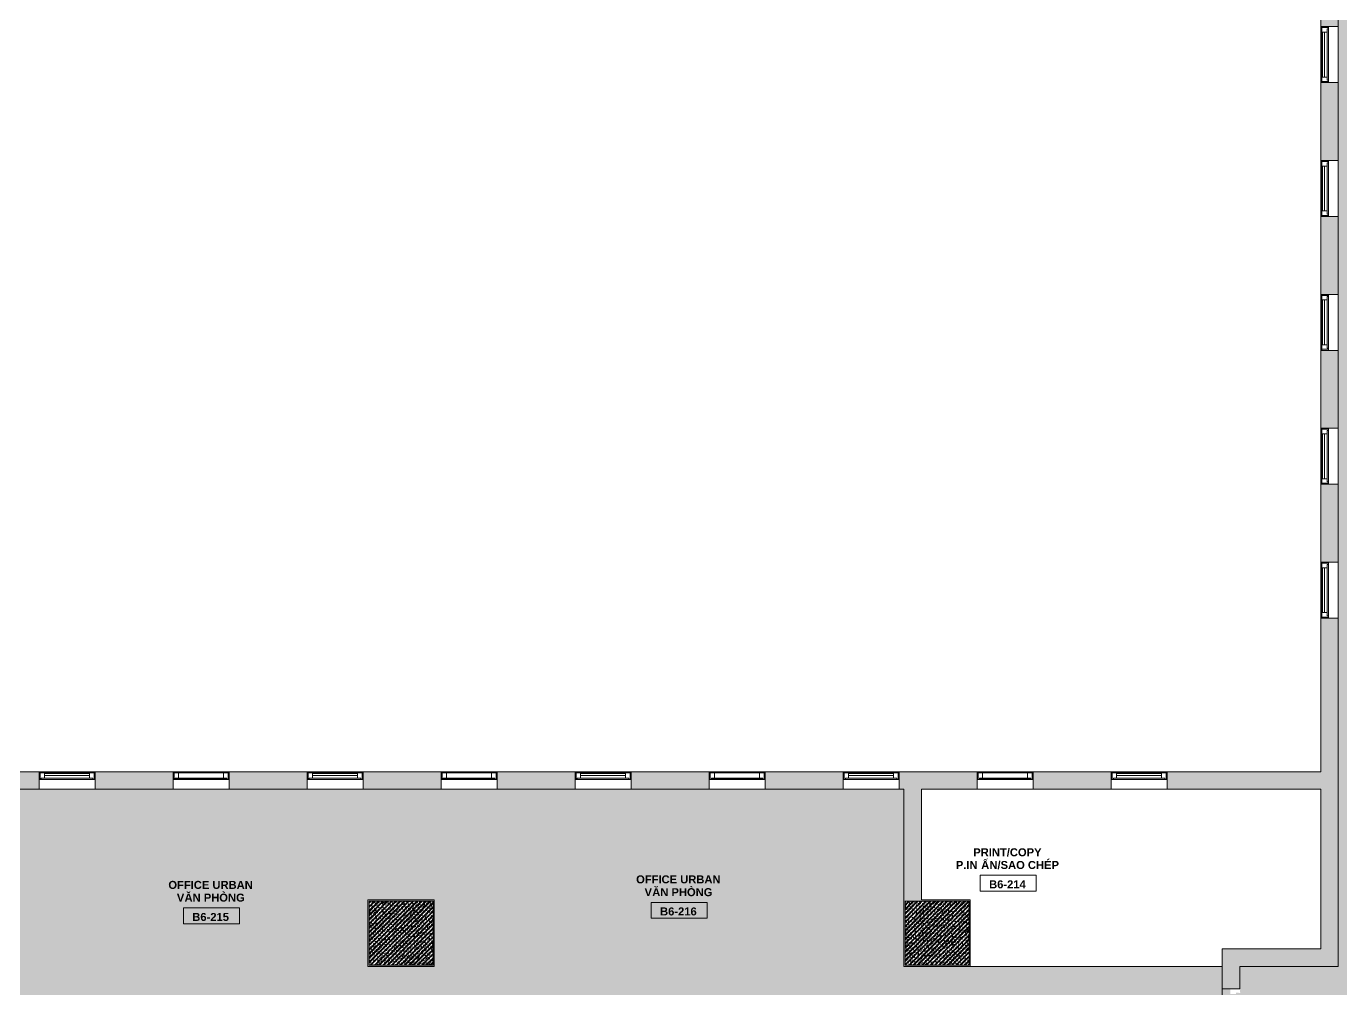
# Model space of a CAD drawing. Header units: millimetres. Extents: x -31340 to 17660, y 19597 to 75297.
# Drawn here: x -21575 to -5145, y 33252 to 45292 of the extents above; entities that cross this region are included whole.
import ezdxf

# ---------------------------------------------------------------- set-up
doc = ezdxf.new("R2010")
doc.units = ezdxf.units.MM
doc.linetypes.add('Dash', pattern=[6.35, 3.175, -3.175])
for name, color, linetype, lineweight in [('A-AREA-IDEN', 2, 'Continuous', 9), ('A-FLOR', 192, 'Continuous', 5), ('A-FLOR-PATT', 8, 'Continuous', 5), ('A-GLAZ', 151, 'Continuous', 5), ('A-GLAZ-HDLN', 1, 'Dash', 5), ('A-WALL', 113, 'Continuous', 5), ('A-WALL-PATT', 111, 'Continuous', 5), ('S-COLS', 52, 'Continuous', 5)]:
    doc.layers.add(name, color=color, linetype=linetype, lineweight=lineweight)
doc.styles.add('Arial_B', font='arialbd.ttf', dxfattribs={"height": 100})
doc.styles.add('Arial_B_1', font='arialbd.ttf', dxfattribs={"height": 100})
pattern_1 = [(50, (0, 0), (63.763904, -5.57885), [6.668, -73.343]), (355, (0, 0), (-12.33488, 66.86951), [5.334, -58.674]), (100.451, (5.314, -0.465), (51.43036, 61.29098), [5.667, -62.332]), (46.184, (0, 17.78), (94.87722, -14.71484), [10.001, -110.014]), (96.636, (7.91, 16.55), (83.09115, 86.5993), [8.5, -93.497]), (351.184, (0, 17.78), (83.09204, 86.59928), [8.001, -88.011]), (21, (8.89, 13.335), (53.06449, -35.792726), [6.667, -73.342]), (326, (8.89, 13.335), (21.63066, 64.46546), [5.334, -58.674]), (71.451, (13.31, 10.35), (74.69646, 28.67237), [5.667, -62.332]), (37.5, (0, 0), (1.080413, 29.594271), [1.676, -56.286, 1.676, -57.887, -58.896]), (37.5, (0, 0), (1.080413, 29.594271), [-117.526, 1.676, -57.22]), (7.5, (0, 0), (23.386368, 35.063507), [1.676, -32.283, 1.676, -54.953, -22.447]), (7.5, (0, 0), (23.386368, 35.063507), [-90.589, 1.676, -20.771]), (327.5, (-19.825, 0), (47.456567, -2.005468), [1.676, -20.549, 1.676, -67.666, -92.011]), (327.5, (-19.825, 0), (47.456567, -2.005468), [-91.567, 1.676, -90.335]), (317.5, (-28.715, 0), (51.844948, 8.89904), [1.676, -27.216, 1.676, -44.374, -65.342]), (317.5, (-28.715, 0), (51.844948, 8.89904), [-74.943, 1.676, -63.665]), (45, (0, 0), (-26.71591, 26.71591), []), (45, (0, 10.89), (-26.71591, 26.71591), [])]

# ---------------------------------------------------------------- blocks, each defined once
blk = doc.blocks.new('VGU_CLUSTER_W1C - W2C - VGU_CLUSTER_W1C-8570440-2nd Traffic Floor Plan - Pedestrian')
at = {"layer": 'A-GLAZ', "lineweight": 9}
for p, q in [((-350, -12), (-337, -12)), ((-337, -95), (-350, -95)), ((-337, -12), (-322, -12)), ((-337, -95), (-337, -12)), ((-337, -12), (-337, -95)), ((-281, -95), (-337, -95)), ((-322, -12), (-322, -28)), ((-322, -28), (-281, -28)), ((-311, -21), (-251, -21)), ((-311, -28), (-311, -21)), ((-281, -28), (-311, -28)), ((-251, -21), (-251, -28)), ((251, -21), (311, -21)), ((251, -28), (251, -21)), ((281, -28), (322, -28)), ((311, -28), (281, -28)), ((337, -95), (281, -95)), ((311, -21), (311, -28)), ((322, -12), (337, -12)), ((322, -28), (322, -12)), ((337, -12), (337, -95)), ((337, -12), (350, -12)), ((337, -95), (337, -12)), ((350, -95), (337, -95))]:
    blk.add_line(p, q, dxfattribs=at)
at = {"layer": 'A-GLAZ'}
for p, q in [((-322, -12), (322, -12)), ((-281, -28), (281, -28)), ((-281, -28), (-281, -95)), ((281, -95), (-281, -95)), ((-251, -21), (251, -21)), ((281, -28), (281, -95))]:
    blk.add_line(p, q, dxfattribs=at)
blk = doc.blocks.new('VGU_CLUSTER_W1A - W2A - W3A - W4 - W5C - W6 - VGU_CLUSTER_W1A-8565238-2nd Traffic Floor Plan - Pedestrian')
at = {"layer": 'A-GLAZ', "lineweight": 9}
for p, q in [((-350, -12), (-337, -12)), ((-337, -95), (-350, -95)), ((-337, -12), (-322, -12)), ((-337, -95), (-337, -12)), ((-337, -12), (-337, -95)), ((-281, -95), (-337, -95)), ((-322, -12), (-322, -28)), ((-322, -28), (-281, -28)), ((-281, -28), (-281, -95)), ((-281, -88), (-281, -63)), ((-281, -63), (281, -63)), ((281, -88), (-281, -88)), ((281, -28), (322, -28)), ((281, -95), (281, -28)), ((281, -63), (281, -88)), ((337, -95), (281, -95)), ((322, -12), (337, -12)), ((322, -28), (322, -12)), ((337, -12), (337, -95)), ((337, -12), (350, -12)), ((337, -95), (337, -12)), ((350, -95), (337, -95))]:
    blk.add_line(p, q, dxfattribs=at)
at = {"layer": 'A-GLAZ'}
for p, q in [((-322, -12), (322, -12)), ((-281, -28), (281, -28)), ((281, -95), (-281, -95))]:
    blk.add_line(p, q, dxfattribs=at)
at = {"layer": 'A-GLAZ-HDLN'}
for p in [(-13, -12), (13, -12)]:
    blk.add_line(p, (0, -12), dxfattribs=at)
blk = doc.blocks.new('Room Tag - Room Tag-8377849-2nd Traffic Floor Plan - Pedestrian')
at = {"layer": 'A-AREA-IDEN'}
for p, q in [((-7, -0.80625), (-7, -4.80625)), ((-7, -0.80625), (7, -0.80625)), ((7, -0.80625), (7, -4.80625)), ((-7, -4.80625), (7, -4.80625))]:
    blk.add_line(p, q, dxfattribs=at)

msp = doc.modelspace()

# ---------------------------------------------------------------- hatches: boundary and pattern name
at = {"layer": 'A-FLOR-PATT'}
h = msp.add_hatch(color=11, dxfattribs=at)
h.paths.add_polyline_path([(-5115, 20117), (-3805, 20117), (-3805, 21062), (-3375, 21062), (-3375, 22637), (-3272, 22637), (-3274, 22638), (-3275, 22640), (-3275, 22699), (-3274, 22701), (-3272, 22702), (-3208, 22702), (-3206, 22701), (-3205, 22699), (-3205, 22690), (-3204, 22688), (-3202, 22687), (-3158, 22687), (-3156, 22686), (-3155, 22684), (-3155, 22640), (-3156, 22638), (-3158, 22637), (-3155, 22637), (-3155, 23584), (-3171, 23584), (-3171, 23587), (-3202, 23587), (-3204, 23586), (-3205, 23584), (-3205, 23575), (-3206, 23573), (-3208, 23572), (-3272, 23572), (-3274, 23573), (-3275, 23575), (-3275, 23634), (-3274, 23636), (-3272, 23637), (-3375, 23637), (-3375, 26947), (-3790, 26947), (-3790, 26932), (-3805, 26932), (-3805, 27762), (-3790, 27762), (-3790, 27747), (-3375, 27747), (-3375, 27847), (-3372, 27847), (-3374, 27848), (-3375, 27850), (-3375, 27894), (-3374, 27896), (-3372, 27897), (-3360, 27897), (-3360, 28497), (-3372, 28497), (-3374, 28498), (-3375, 28500), (-3375, 28544), (-3374, 28546), (-3372, 28547), (-3375, 28547), (-3375, 31072), (2875, 31072), (2875, 24752), (3975, 24752), (3975, 24742), (5975, 24742), (5975, 24752), (6145, 24752), (6145, 31132), (6408, 31132), (6406, 31133), (6405, 31135), (6405, 31194), (6406, 31196), (6408, 31197), (6472, 31197), (6474, 31196), (6475, 31194), (6475, 31185), (6476, 31183), (6479, 31182), (6509, 31182), (6509, 31185), (6525, 31185), (6525, 32979), (6509, 32979), (6509, 32982), (6478, 32982), (6476, 32981), (6475, 32979), (6475, 32970), (6474, 32968), (6472, 32967), (6408, 32967), (6406, 32968), (6405, 32970), (6405, 33029), (6406, 33031), (6408, 33032), (6145, 33032), (6145, 34042), (-2975, 34042), (-2975, 33532), (-3805, 33532), (-3805, 54562), (-2975, 54562), (-2975, 54052), (-1290, 54052), (-1290, 54789), (-1292, 54787), (-1294, 54787), (-1295, 54788), (-1295, 54792), (-1293, 54793), (-1290, 54793), (-1290, 60432), (-1625, 60432), (-1625, 60532), (-1690, 60532), (-1690, 60602), (-1675, 60602), (-1675, 60636), (-1678, 60636), (-1677, 60657), (-1676, 60658), (-1672, 60657), (-1672, 60655), (-1673, 60653), (-1673, 60652), (-1290, 60652), (-1291, 66510), (-1292, 66509), (-1295, 66509), (-1295, 66510), (-1295, 66514), (-1293, 66515), (-1274, 66515), (-1274, 66512), (-1105, 66512), (-1105, 65972), (4458, 65973), (4457, 65974), (4458, 65977), (4458, 65977), (4462, 65977), (4463, 65975), (4463, 65972), (5957, 65972), (5958, 65977), (5959, 65978), (5963, 65977), (5963, 65974), (5962, 65973), (5962, 65972), (8558, 65973), (8557, 65974), (8558, 65977), (8558, 65977), (8562, 65977), (8563, 65975), (8563, 65972), (10057, 65972), (10058, 65977), (10059, 65978), (10063, 65977), (10063, 65974), (10062, 65973), (10062, 65972), (13510, 65972), (13510, 68712), (11640, 68712), (11640, 68812), (11575, 68812), (11575, 68882), (11590, 68882), (11590, 68917), (10693, 68917), (10693, 68916), (10690, 68916), (10690, 68882), (10705, 68882), (10705, 68812), (10640, 68812), (10640, 68712), (10320, 68712), (10320, 68815), (10319, 68813), (10317, 68812), (10258, 68812), (10256, 68813), (10255, 68815), (10255, 68879), (10256, 68881), (10258, 68882), (10267, 68882), (10269, 68883), (10270, 68885), (10270, 68916), (10267, 68916), (10267, 68927), (9370, 68927), (9370, 68885), (9371, 68883), (9373, 68882), (9382, 68882), (9384, 68881), (9385, 68879), (9385, 68815), (9384, 68813), (9382, 68812), (9323, 68812), (9321, 68813), (9320, 68815), (9320, 68712), (5545, 68712), (5545, 68815), (5544, 68813), (5542, 68812), (5483, 68812), (5481, 68813), (5480, 68815), (5480, 68879), (5481, 68881), (5483, 68882), (5492, 68882), (5494, 68883), (5495, 68885), (5495, 68927), (4698, 68927), (4698, 68916), (4695, 68916), (4695, 68885), (4696, 68883), (4698, 68882), (4707, 68882), (4709, 68881), (4710, 68879), (4710, 68815), (4709, 68813), (4707, 68812), (4648, 68812), (4646, 68813), (4645, 68815), (4645, 68712), (-1105, 68712), (-1105, 68312), (-1274, 68312), (-1274, 68309), (-1295, 68310), (-1296, 68310), (-1295, 68315), (-1292, 68315), (-1291, 68314), (-1290, 68314), (-1290, 68712), (-3375, 68712), (-3375, 71542), (-2875, 71542), (-2875, 71492), (-2860, 71492), (-2860, 71422), (-2925, 71422), (-2925, 71412), (-1925, 71412), (-1925, 71422), (-1990, 71422), (-1990, 71492), (-1975, 71492), (-1975, 71526), (-1978, 71526), (-1977, 71547), (-1976, 71548), (-1972, 71547), (-1972, 71544), (-1973, 71543), (-1973, 71542), (-1435, 71542), (-1435, 73062), (-1980, 73062), (-1980, 73132), (-1965, 73132), (-1965, 73182), (-1915, 73182), (-1915, 73192), (-2915, 73192), (-2915, 73182), (-2866, 73182), (-2868, 73184), (-2868, 73186), (-2867, 73187), (-2863, 73187), (-2862, 73185), (-2862, 73166), (-2865, 73166), (-2865, 73132), (-2850, 73132), (-2850, 73062), (-3375, 73062), (-3375, 73832), (-3805, 73832), (-3805, 74777), (-5175, 74777), (-5175, 73062), (-5470, 73062), (-5470, 73132), (-5455, 73132), (-5455, 73166), (-5458, 73166), (-5457, 73187), (-5456, 73188), (-5452, 73187), (-5452, 73184), (-5453, 73183), (-5453, 73182), (-5405, 73182), (-5405, 73192), (-6405, 73192), (-6405, 73182), (-6355, 73182), (-6355, 73132), (-6340, 73132), (-6340, 73062), (-6405, 73062), (-6405, 71542), (-5175, 71542), (-5175, 68702), (-5890, 68702), (-5890, 68712), (-7090, 68712), (-7090, 68702), (-8290, 68702), (-8290, 68712), (-9490, 68712), (-9490, 68702), (-10205, 68702), (-10205, 68712), (-11390, 68712), (-11390, 69677), (-11539, 69677), (-11537, 69675), (-11537, 69673), (-11538, 69672), (-11542, 69672), (-11543, 69674), (-11543, 69677), (-12830, 69677), (-12830, 68712), (-20045, 68712), (-20045, 69677), (-20224, 69677), (-20222, 69675), (-20222, 69673), (-20223, 69672), (-20227, 69672), (-20228, 69674), (-20228, 69677), (-21722, 69677), (-21722, 69672), (-21723, 69671), (-21727, 69672), (-21728, 69674), (-21727, 69676), (-21727, 69677), (-21905, 69677), (-21905, 68712), (-23495, 68712), (-23495, 70787), (-24439, 70787), (-24437, 70785), (-24437, 70783), (-24438, 70782), (-24442, 70782), (-24443, 70784), (-24443, 70803), (-24440, 70803), (-24440, 70837), (-24455, 70837), (-24455, 70907), (-24390, 70907), (-24390, 71002), (-25390, 71002), (-25390, 70907), (-25325, 70907), (-25325, 70837), (-25340, 70837), (-25340, 70787), (-26240, 70787), (-26240, 68707), (-26340, 68707), (-26340, 68642), (-26410, 68642), (-26410, 68657), (-26455, 68657), (-26455, 67760), (-26444, 67760), (-26444, 67757), (-26410, 67757), (-26410, 67772), (-26340, 67772), (-26340, 67707), (-26240, 67707), (-26240, 65357), (-26340, 65357), (-26340, 65292), (-26406, 65292), (-26406, 65307), (-26455, 65307), (-26455, 64410), (-26444, 64410), (-26444, 64407), (-26406, 64407), (-26406, 64422), (-26340, 64422), (-26340, 64357), (-26240, 64357), (-26240, 64037), (-26340, 64037), (-26340, 63972), (-26410, 63972), (-26410, 63987), (-26444, 63987), (-26444, 63984), (-26455, 63984), (-26455, 63087), (-26410, 63087), (-26410, 63102), (-26340, 63102), (-26340, 63037), (-26240, 63037), (-26240, 60552), (-26056, 60552), (-26058, 60554), (-26058, 60556), (-26057, 60557), (-26053, 60557), (-26052, 60555), (-26052, 60536), (-26055, 60536), (-26055, 60502), (-26040, 60502), (-26040, 60432), (-26240, 60432), (-26240, 58657), (-26340, 58657), (-26340, 58592), (-26410, 58592), (-26410, 58607), (-26455, 58607), (-26455, 57710), (-26444, 57710), (-26444, 57707), (-26410, 57707), (-26410, 57722), (-26340, 57722), (-26340, 57657), (-26240, 57657), (-26240, 55307), (-26340, 55307), (-26340, 55242), (-26410, 55242), (-26410, 55257), (-26455, 55257), (-26455, 54360), (-26444, 54360), (-26444, 54357), (-26410, 54357), (-26410, 54372), (-26340, 54372), (-26340, 54307), (-26240, 54307), (-26240, 53987), (-26340, 53987), (-26340, 53922), (-26410, 53922), (-26410, 53937), (-26444, 53937), (-26444, 53934), (-26455, 53934), (-26455, 53037), (-26410, 53037), (-26410, 53052), (-26340, 53052), (-26340, 52987), (-26240, 52987), (-26240, 48607), (-26340, 48607), (-26340, 48542), (-26410, 48542), (-26410, 48557), (-26455, 48557), (-26455, 47660), (-26444, 47660), (-26444, 47657), (-26410, 47657), (-26410, 47672), (-26340, 47672), (-26340, 47607), (-26240, 47607), (-26240, 47287), (-26340, 47287), (-26340, 47222), (-26410, 47222), (-26410, 47237), (-26444, 47237), (-26444, 47234), (-26455, 47234), (-26455, 46337), (-26410, 46337), (-26410, 46352), (-26340, 46352), (-26340, 46287), (-26240, 46287), (-26240, 41907), (-26340, 41907), (-26340, 41842), (-26410, 41842), (-26410, 41857), (-26455, 41857), (-26455, 40960), (-26444, 40960), (-26444, 40957), (-26410, 40957), (-26410, 40972), (-26340, 40972), (-26340, 40907), (-26240, 40907), (-26240, 40587), (-26340, 40587), (-26340, 40522), (-26410, 40522), (-26410, 40537), (-26444, 40537), (-26444, 40534), (-26455, 40534), (-26455, 39637), (-26410, 39637), (-26410, 39652), (-26340, 39652), (-26340, 39587), (-26240, 39587), (-26240, 35207), (-26340, 35207), (-26340, 35142), (-26410, 35142), (-26410, 35157), (-26455, 35157), (-26455, 34260), (-26444, 34260), (-26444, 34257), (-26410, 34257), (-26410, 34272), (-26340, 34272), (-26340, 34207), (-26240, 34207), (-26240, 33887), (-26340, 33887), (-26340, 33822), (-26410, 33822), (-26410, 33837), (-26444, 33837), (-26444, 33834), (-26455, 33834), (-26455, 32937), (-26410, 32937), (-26410, 32952), (-26340, 32952), (-26340, 32887), (-26240, 32887), (-26240, 28507), (-26340, 28507), (-26340, 28442), (-26410, 28442), (-26410, 28457), (-26455, 28457), (-26455, 27560), (-26444, 27560), (-26444, 27557), (-26410, 27557), (-26410, 27572), (-26340, 27572), (-26340, 27507), (-26240, 27507), (-26240, 27187), (-26340, 27187), (-26340, 27122), (-26410, 27122), (-26410, 27137), (-26444, 27137), (-26444, 27134), (-26455, 27134), (-26455, 26237), (-26410, 26237), (-26410, 26252), (-26340, 26252), (-26340, 26187), (-26240, 26187), (-26240, 24107), (-25355, 24107), (-25355, 24007), (-25290, 24007), (-25290, 23937), (-25305, 23937), (-25305, 23891), (-24408, 23891), (-24408, 23903), (-24405, 23903), (-24405, 23937), (-24420, 23937), (-24420, 24007), (-24355, 24007), (-24355, 24107), (-24105, 24107), (-24105, 31072), (-23275, 31072), (-23275, 30077), (-23126, 30077), (-23128, 30079), (-23128, 30081), (-23127, 30082), (-23123, 30082), (-23122, 30080), (-23122, 30077), (-21628, 30078), (-21627, 30082), (-21626, 30083), (-21622, 30082), (-21622, 30079), (-21623, 30078), (-21623, 30077), (-21475, 30077), (-21475, 31072), (-12095, 31072), (-12095, 30077), (-11947, 30078), (-11948, 30079), (-11947, 30082), (-11947, 30082), (-11943, 30082), (-11942, 30080), (-11942, 30077), (-10448, 30077), (-10447, 30082), (-10446, 30083), (-10442, 30082), (-10442, 30079), (-10443, 30078), (-10443, 30077), (-10295, 30077), (-10295, 31072), (-6625, 31072), (-6625, 31352), (-6525, 31352), (-6525, 31417), (-6455, 31417), (-6455, 31402), (-6421, 31402), (-6421, 31405), (-6400, 31404), (-6399, 31404), (-6400, 31399), (-6402, 31399), (-6404, 31400), (-6405, 31400), (-6405, 31072), (-5175, 31072), (-5175, 26557), (-6920, 26557), (-6920, 24957), (-5175, 24957), (-5175, 20117)])
h.paths.add_polyline_path([(-3158, 23587), (-3155, 23587), (-3155, 23588), (-3155, 23637), (-3158, 23637), (-3156, 23636), (-3155, 23634), (-3155, 23589), (-3156, 23588), (-3158, 23587)])
h.paths.add_polyline_path([(-3555, 30424), (-3555, 30445), (-3515, 30471), (-3504, 30478), (-3494, 30488), (-3491, 30497), (-3490, 30507), (-3490, 30530), (-3555, 30530), (-3555, 30548), (-3407, 30548), (-3407, 30484), (-3411, 30455), (-3416, 30446), (-3425, 30439), (-3436, 30434), (-3448, 30433), (-3462, 30435), (-3474, 30443), (-3483, 30455), (-3488, 30474), (-3496, 30463), (-3515, 30448), (-3520, 30445)])
h.paths.add_polyline_path([(-3448, 30451), (-3438, 30454), (-3432, 30459), (-3427, 30469), (-3425, 30484), (-3425, 30530), (-3471, 30530), (-3471, 30488), (-3469, 30467), (-3461, 30455), (-3454, 30453)])
h.paths.add_polyline_path([(-3407, 30580), (-3555, 30580), (-3555, 30599), (-3485, 30599), (-3485, 30677), (-3555, 30677), (-3555, 30696), (-3407, 30696), (-3407, 30677), (-3467, 30677), (-3467, 30599), (-3407, 30599)])
h.paths.add_polyline_path([(6522, 31132), (6525, 31132), (6525, 31134), (6525, 31133)])
h.paths.add_polyline_path([(6525, 31179), (6525, 31182), (6524, 31182), (6522, 31182), (6524, 31181), (6525, 31179)])
h.paths.add_polyline_path([(6524, 32982), (6525, 32983), (6525, 32984), (6524, 32983), (6522, 32982)])
h.paths.add_polyline_path([(6525, 33029), (6525, 33032), (6522, 33032), (6524, 33031)])
h.paths.add_polyline_path([(-6455, 33187), (-6525, 33187), (-6525, 33252), (-6625, 33252), (-6625, 33532), (-10605, 33532), (-10605, 35747), (-23275, 35747), (-23275, 33532), (-24105, 33532), (-24105, 34362), (-23495, 34362), (-23495, 35747), (-24105, 35747), (-24105, 35967), (-21905, 35967), (-21905, 61417), (-23275, 61417), (-23275, 60432), (-24270, 60432), (-24270, 60502), (-24255, 60502), (-24255, 60536), (-24258, 60536), (-24257, 60557), (-24256, 60558), (-24252, 60557), (-24252, 60555), (-24253, 60553), (-24253, 60552), (-24105, 60552), (-24105, 61637), (-21905, 61637), (-21905, 66412), (-5175, 66412), (-5175, 60652), (-3805, 60652), (-3805, 61262), (-2975, 61262), (-2975, 60652), (-2575, 60652), (-2575, 60602), (-2560, 60602), (-2560, 60532), (-2625, 60532), (-2625, 60432), (-5175, 60432), (-5175, 33532), (-6405, 33532), (-6405, 33203), (-6403, 33205), (-6401, 33205), (-6400, 33204), (-6400, 33200), (-6402, 33199), (-6421, 33199), (-6421, 33202), (-6455, 33202), (-6455, 33199)])
h.paths.add_polyline_path([(-16490, 33532), (-17305, 33532), (-17305, 34362), (-16475, 34362), (-16475, 33532)])
h.paths.add_polyline_path([(-23290, 40332), (-24105, 40332), (-24105, 41162), (-23275, 41162), (-23275, 40332)])
h.paths.add_polyline_path([(-3985, 46554), (-3985, 46575), (-3945, 46601), (-3934, 46608), (-3924, 46618), (-3921, 46627), (-3920, 46637), (-3920, 46660), (-3985, 46660), (-3985, 46678), (-3837, 46678), (-3837, 46614), (-3841, 46585), (-3846, 46576), (-3855, 46569), (-3866, 46564), (-3878, 46563), (-3892, 46565), (-3904, 46573), (-3913, 46585), (-3918, 46604), (-3926, 46593), (-3945, 46578), (-3950, 46575)])
h.paths.add_polyline_path([(-3878, 46581), (-3869, 46583), (-3862, 46589), (-3857, 46599), (-3855, 46618), (-3855, 46660), (-3902, 46660), (-3901, 46614), (-3899, 46597), (-3891, 46585), (-3884, 46583)])
h.paths.add_polyline_path([(-3837, 46710), (-3985, 46710), (-3985, 46729), (-3915, 46729), (-3915, 46807), (-3985, 46807), (-3985, 46826), (-3837, 46826), (-3837, 46807), (-3897, 46807), (-3897, 46729), (-3837, 46729)])
h.paths.add_polyline_path([(-23290, 47032), (-24105, 47032), (-24105, 47862), (-23275, 47862), (-23275, 47032)])
h.paths.add_polyline_path([(-24105, 53732), (-24105, 54562), (-23275, 54562), (-23275, 53732), (-24090, 53732)])
h.paths.add_polyline_path([(-3790, 65882), (-3805, 65882), (-3805, 66412), (-2975, 66412), (-2975, 65882), (-3349, 65882)])
h.paths.add_polyline_path([(-24083, 65882), (-24105, 65882), (-24105, 66412), (-23275, 66412), (-23275, 65882), (-23495, 65882)])
h.paths.add_polyline_path([(6160, 67532), (6145, 67532), (6145, 68347), (6975, 68347), (6975, 67532), (6960, 67532)])
h.paths.add_polyline_path([(-2833, 68532), (-2851, 68532), (-2851, 68680), (-2787, 68680), (-2758, 68676), (-2748, 68670), (-2742, 68662), (-2737, 68651), (-2736, 68639), (-2738, 68625), (-2746, 68613), (-2758, 68604), (-2777, 68599), (-2766, 68591), (-2751, 68572), (-2727, 68532), (-2748, 68532), (-2771, 68568), (-2781, 68583), (-2791, 68593), (-2800, 68596), (-2810, 68597), (-2833, 68597), (-2833, 68596)])
h.paths.add_polyline_path([(-2883, 68532), (-2902, 68532), (-2902, 68602), (-2980, 68602), (-2980, 68532), (-2999, 68532), (-2999, 68680), (-2980, 68680), (-2980, 68620), (-2902, 68620), (-2902, 68680), (-2883, 68680), (-2883, 68597)])
h.paths.add_polyline_path([(-2833, 68615), (-2787, 68616), (-2770, 68618), (-2758, 68626), (-2754, 68639), (-2756, 68648), (-2762, 68655), (-2772, 68660), (-2791, 68662), (-2833, 68662)])
h.paths.add_polyline_path([(4745, 68932), (6145, 68932), (6145, 71422), (5545, 71422), (5545, 71525), (5544, 71523), (5542, 71522), (5483, 71522), (5481, 71523), (5480, 71525), (5480, 71589), (5481, 71591), (5483, 71592), (5492, 71592), (5494, 71593), (5495, 71595), (5495, 71639), (5496, 71641), (5498, 71642), (5542, 71642), (5544, 71641), (5545, 71639), (5545, 71642), (6145, 71642), (6145, 74777), (4545, 74777), (4545, 71642), (4645, 71642), (4645, 71639), (4646, 71641), (4648, 71642), (4692, 71642), (4694, 71640), (4695, 71640), (4694, 71642), (4692, 71644), (4692, 71646), (4693, 71647), (4697, 71647), (4698, 71645), (4698, 71626), (4695, 71626), (4695, 71595), (4696, 71593), (4698, 71592), (4707, 71592), (4709, 71591), (4710, 71589), (4710, 71525), (4709, 71523), (4707, 71522), (4648, 71522), (4646, 71523), (4645, 71525), (4645, 71422), (4545, 71422), (4545, 68932), (4694, 68932), (4692, 68934), (4692, 68936), (4693, 68937), (4697, 68937), (4698, 68935), (4698, 68932)])
h.paths.add_polyline_path([(6085, 69102), (5585, 69102), (5585, 71102), (6085, 71102), (6085, 70217)])
h.paths.add_polyline_path([(5901, 71817), (5585, 71817), (5585, 73817), (6085, 73817), (6085, 71817)])
at = {"layer": 'A-WALL-PATT'}
h = msp.add_hatch(color=256, dxfattribs=at)
h.paths.add_polyline_path([(-5175, 35747), (-5175, 37888), (-5395, 37888), (-5395, 35747)])
h.paths.add_polyline_path([(-5175, 38588), (-5175, 39563), (-5395, 39563), (-5395, 38588)])
h.paths.add_polyline_path([(-5395, 40263), (-5175, 40263), (-5175, 41238), (-5395, 41238), (-5395, 40899)])
h.paths.add_polyline_path([(-5395, 41938), (-5175, 41938), (-5175, 42913), (-5395, 42913), (-5395, 42071)])
h.paths.add_polyline_path([(-5395, 43613), (-5175, 43613), (-5175, 44588), (-5395, 44588), (-5395, 44417)])
h.paths.add_polyline_path([(-5395, 45288), (-5175, 45288), (-5175, 46263), (-5395, 46263), (-5395, 45589)])
h.paths.add_polyline_path([(-5175, 46963), (-5175, 47938), (-5395, 47938), (-5395, 46963)])
h.paths.add_polyline_path([(-5395, 48638), (-5175, 48638), (-5175, 49613), (-5395, 49613), (-5395, 49108)])
h.paths.add_polyline_path([(-5175, 50313), (-5175, 51288), (-5395, 51288), (-5395, 50313)])
h.paths.add_polyline_path([(-5175, 51988), (-5175, 52963), (-5395, 52963), (-5395, 51988)])
h.paths.add_polyline_path([(-5175, 53663), (-5175, 54638), (-5395, 54638), (-5395, 53663)])
h.paths.add_polyline_path([(-5395, 55338), (-5175, 55338), (-5175, 56723), (-5395, 56723), (-5395, 56144)])
h.paths.add_polyline_path([(-5175, 57423), (-5175, 58723), (-5395, 58723), (-5395, 57423)])
h.paths.add_polyline_path([(-5395, 59423), (-5175, 59423), (-5175, 62182), (-5395, 62182), (-5395, 60432)])
h = msp.add_hatch(color=256, dxfattribs=at)
h.paths.add_polyline_path([(-5661, 35747), (-5395, 35747), (-5395, 35967), (-7315, 35967), (-7315, 35747)])
h.paths.add_polyline_path([(-21905, 35747), (-21415, 35747), (-21415, 35967), (-24105, 35967), (-24105, 35747), (-23275, 35747)])
h.paths.add_polyline_path([(-10286, 35747), (-9690, 35747), (-9690, 35967), (-10665, 35967), (-10665, 35747), (-10385, 35747)])
h.paths.add_polyline_path([(-8015, 35747), (-8015, 35967), (-8990, 35967), (-8990, 35747)])
h.paths.add_polyline_path([(-20715, 35747), (-19740, 35747), (-19740, 35967), (-20715, 35967)])
h.paths.add_polyline_path([(-11365, 35747), (-11365, 35967), (-12340, 35967), (-12340, 35747)])
h.paths.add_polyline_path([(-17365, 35747), (-16390, 35747), (-16390, 35967), (-17365, 35967)])
h.paths.add_polyline_path([(-19040, 35747), (-18065, 35747), (-18065, 35967), (-19040, 35967)])
h.paths.add_polyline_path([(-14015, 35747), (-13040, 35747), (-13040, 35967), (-14015, 35967)])
h.paths.add_polyline_path([(-14911, 35747), (-14715, 35747), (-14715, 35967), (-15690, 35967), (-15690, 35747)])
for points in [[(-10605, 34362), (-10385, 34362), (-10385, 35747), (-10605, 35747), (-10605, 35035)], [(-5175, 33532), (-5175, 35747), (-5395, 35747), (-5395, 33532)], [(-17290, 34347), (-16475, 34347), (-16475, 34362), (-17305, 34362), (-17305, 34347)], [(-17290, 33532), (-17290, 34347), (-17305, 34347), (-17305, 33532)], [(-16475, 33532), (-16475, 34347), (-16490, 34347), (-16490, 33532)], [(-9790, 34347), (-9775, 34347), (-9775, 34362), (-10605, 34362), (-10605, 34347), (-10286, 34347)], [(-10590, 33532), (-10590, 34347), (-10605, 34347), (-10605, 33532)], [(-9775, 33532), (-9775, 34347), (-9790, 34347), (-9790, 33532)], [(-6625, 33532), (-5395, 33532), (-5395, 33752), (-6625, 33752)], [(-16490, 33547), (-17290, 33547), (-17290, 33532), (-16490, 33532)], [(-10286, 33532), (-9790, 33532), (-9790, 33547), (-10590, 33547), (-10590, 33532)]]:
    msp.add_hatch(color=256, dxfattribs=at).paths.add_polyline_path(points)
h = msp.add_hatch(color=256, dxfattribs=at)
h.paths.add_polyline_path([(-6405, 31072), (-6405, 31352), (-6625, 31352), (-6625, 31072)])
h.paths.add_polyline_path([(-6625, 33252), (-6405, 33252), (-6405, 33532), (-6625, 33532), (-6625, 33276)])
at = {"layer": 'S-COLS'}
h = msp.add_hatch(dxfattribs=at)
h.set_pattern_fill('FP_1', color=256, style=0, pattern_type=2)
h.set_pattern_definition(pattern_1)
h.paths.add_polyline_path([(-16490, 33547), (-16490, 34347), (-17290, 34347), (-17290, 33547)])
h = msp.add_hatch(dxfattribs=at)
h.set_pattern_fill('FP_1', color=256, style=0, pattern_type=2)
h.set_pattern_definition(pattern_1)
h.paths.add_polyline_path([(-10286, 33547), (-9790, 33547), (-9790, 34347), (-10590, 34347), (-10590, 33547)])

# ---------------------------------------------------------------- linework, layer by layer
at = {"layer": 'A-FLOR'}
for p, q in [((-6625, 33532), (-9775, 33532)), ((-9775, 33532), (-6625, 33532))]:
    msp.add_line(p, q, dxfattribs=at)
at = {"layer": 'A-WALL', "lineweight": 15}
for p, q in [((-5395, 46263), (-5395, 45288)), ((-5175, 45288), (-5175, 46263)), ((-5395, 45288), (-5175, 45288)), ((-5395, 44588), (-5395, 43613)), ((-5175, 44588), (-5395, 44588)), ((-5175, 43613), (-5175, 44588)), ((-5395, 43613), (-5175, 43613)), ((-5395, 42913), (-5395, 41938)), ((-5175, 42913), (-5395, 42913)), ((-5175, 41938), (-5175, 42913)), ((-5395, 41938), (-5175, 41938)), ((-5395, 41238), (-5395, 40263)), ((-5175, 41238), (-5395, 41238)), ((-5175, 40263), (-5175, 41238)), ((-5395, 40263), (-5175, 40263)), ((-5395, 39563), (-5395, 38588)), ((-5175, 39563), (-5395, 39563)), ((-5175, 38588), (-5175, 39563)), ((-5395, 38588), (-5175, 38588)), ((-5395, 37888), (-5395, 35967)), ((-5175, 37888), (-5395, 37888)), ((-5175, 33532), (-5175, 37888)), ((-21415, 35967), (-21685, 35967)), ((-21415, 35747), (-21415, 35967)), ((-19740, 35967), (-20715, 35967)), ((-20715, 35967), (-20715, 35747)), ((-19740, 35747), (-19740, 35967)), ((-18065, 35967), (-19040, 35967)), ((-19040, 35967), (-19040, 35747)), ((-18065, 35747), (-18065, 35967)), ((-16390, 35967), (-17365, 35967)), ((-17365, 35967), (-17365, 35747)), ((-16390, 35747), (-16390, 35967)), ((-14715, 35967), (-15690, 35967)), ((-15690, 35967), (-15690, 35747)), ((-14715, 35747), (-14715, 35967)), ((-13040, 35967), (-14015, 35967)), ((-14015, 35967), (-14015, 35747)), ((-13040, 35747), (-13040, 35967)), ((-11365, 35967), (-12340, 35967)), ((-12340, 35967), (-12340, 35747)), ((-11365, 35747), (-11365, 35967)), ((-9690, 35967), (-10665, 35967)), ((-10665, 35967), (-10665, 35747)), ((-9690, 35747), (-9690, 35967)), ((-8015, 35967), (-8990, 35967)), ((-8990, 35967), (-8990, 35747)), ((-8015, 35747), (-8015, 35967)), ((-5395, 35967), (-7315, 35967)), ((-7315, 35967), (-7315, 35747)), ((-23275, 35747), (-21415, 35747)), ((-20715, 35747), (-19740, 35747)), ((-19040, 35747), (-18065, 35747)), ((-17365, 35747), (-16390, 35747)), ((-15690, 35747), (-14715, 35747)), ((-14015, 35747), (-13040, 35747)), ((-12340, 35747), (-11365, 35747)), ((-10665, 35747), (-10605, 35747)), ((-10605, 35747), (-10605, 33532)), ((-10385, 35747), (-9690, 35747)), ((-10385, 34362), (-10385, 35747)), ((-8990, 35747), (-8015, 35747)), ((-7315, 35747), (-5395, 35747)), ((-5395, 35747), (-5395, 33752)), ((-16475, 34362), (-17305, 34362)), ((-17305, 34362), (-17305, 33532)), ((-17290, 34347), (-16490, 34347)), ((-17290, 33547), (-17290, 34347)), ((-16490, 34347), (-16490, 33547)), ((-16475, 33532), (-16475, 34362)), ((-10590, 34347), (-9790, 34347)), ((-10590, 33547), (-10590, 34347)), ((-9775, 34362), (-10385, 34362)), ((-9790, 34347), (-9790, 33547)), ((-9775, 33532), (-9775, 34362)), ((-5395, 33752), (-6625, 33752)), ((-6625, 33752), (-6625, 33252)), ((-17305, 33532), (-16475, 33532)), ((-16490, 33547), (-17290, 33547)), ((-10605, 33532), (-9775, 33532)), ((-9790, 33547), (-10590, 33547)), ((-6405, 33532), (-5175, 33532)), ((-6405, 33252), (-6405, 33532)), ((-6625, 33252), (-6405, 33252))]:
    msp.add_line(p, q, dxfattribs=at)
at = {"layer": 'A-WALL'}
for p, q in [((-5395, 44588), (-5395, 45288)), ((-5175, 45288), (-5175, 44588)), ((-5395, 42913), (-5395, 43613)), ((-5175, 43613), (-5175, 42913)), ((-5395, 41238), (-5395, 41938)), ((-5175, 41938), (-5175, 41238)), ((-5395, 39563), (-5395, 40263)), ((-5175, 40263), (-5175, 39563)), ((-5395, 37888), (-5395, 38588)), ((-5175, 38588), (-5175, 37888)), ((-21415, 35967), (-20715, 35967)), ((-19740, 35967), (-19040, 35967)), ((-18065, 35967), (-17365, 35967)), ((-16390, 35967), (-15690, 35967)), ((-14715, 35967), (-14015, 35967)), ((-13040, 35967), (-12340, 35967)), ((-11365, 35967), (-10665, 35967)), ((-9690, 35967), (-8990, 35967)), ((-8015, 35967), (-7315, 35967)), ((-20715, 35747), (-21415, 35747)), ((-19040, 35747), (-19740, 35747)), ((-17365, 35747), (-18065, 35747)), ((-15690, 35747), (-16390, 35747)), ((-14015, 35747), (-14715, 35747)), ((-12340, 35747), (-13040, 35747)), ((-10665, 35747), (-11365, 35747)), ((-8990, 35747), (-9690, 35747)), ((-7315, 35747), (-8015, 35747)), ((-6625, 31352), (-6625, 33252))]:
    msp.add_line(p, q, dxfattribs=at)
at = {"layer": 'S-COLS', "lineweight": 15}
for p, q in [((-16490, 34347), (-17290, 34347)), ((-17290, 34347), (-17290, 33547)), ((-16490, 33547), (-16490, 34347)), ((-9790, 34347), (-10590, 34347)), ((-10590, 34347), (-10590, 33547)), ((-9790, 33547), (-9790, 34347)), ((-17290, 33547), (-16490, 33547)), ((-10590, 33547), (-9790, 33547))]:
    msp.add_line(p, q, dxfattribs=at)

# ---------------------------------------------------------------- block references
at = {"layer": 'A-AREA-IDEN', "xscale": 49.99999999999998, "yscale": 49.99999999999998, "zscale": 49.99999999999998}
for p in [(-9302, 34712), (-19261, 34304), (-13415, 34373)]:
    msp.add_blockref('Room Tag - Room Tag-8377849-2nd Traffic Floor Plan - Pedestrian', p, dxfattribs=at)
at = {"layer": 'A-GLAZ'}
for name, p, rotation in [('VGU_CLUSTER_W1A - W2A - W3A - W4 - W5C - W6 - VGU_CLUSTER_W1A-8565238-2nd Traffic Floor Plan - Pedestrian', (-5285, 44938), 269.9999999999999), ('VGU_CLUSTER_W1A - W2A - W3A - W4 - W5C - W6 - VGU_CLUSTER_W1A-8565238-2nd Traffic Floor Plan - Pedestrian', (-5285, 43263), 269.9999999999999), ('VGU_CLUSTER_W1A - W2A - W3A - W4 - W5C - W6 - VGU_CLUSTER_W1A-8565238-2nd Traffic Floor Plan - Pedestrian', (-5285, 41588), 269.9999999999999), ('VGU_CLUSTER_W1A - W2A - W3A - W4 - W5C - W6 - VGU_CLUSTER_W1A-8565238-2nd Traffic Floor Plan - Pedestrian', (-5285, 39913), 269.9999999999999), ('VGU_CLUSTER_W1A - W2A - W3A - W4 - W5C - W6 - VGU_CLUSTER_W1A-8565238-2nd Traffic Floor Plan - Pedestrian', (-5285, 38238), 269.9999999999999), ('VGU_CLUSTER_W1A - W2A - W3A - W4 - W5C - W6 - VGU_CLUSTER_W1A-8565238-2nd Traffic Floor Plan - Pedestrian', (-21065, 35857), 180), ('VGU_CLUSTER_W1C - W2C - VGU_CLUSTER_W1C-8570440-2nd Traffic Floor Plan - Pedestrian', (-19390, 35857), 180), ('VGU_CLUSTER_W1A - W2A - W3A - W4 - W5C - W6 - VGU_CLUSTER_W1A-8565238-2nd Traffic Floor Plan - Pedestrian', (-17715, 35857), 180), ('VGU_CLUSTER_W1C - W2C - VGU_CLUSTER_W1C-8570440-2nd Traffic Floor Plan - Pedestrian', (-16040, 35857), 180), ('VGU_CLUSTER_W1A - W2A - W3A - W4 - W5C - W6 - VGU_CLUSTER_W1A-8565238-2nd Traffic Floor Plan - Pedestrian', (-14365, 35857), 180), ('VGU_CLUSTER_W1C - W2C - VGU_CLUSTER_W1C-8570440-2nd Traffic Floor Plan - Pedestrian', (-12690, 35857), 180), ('VGU_CLUSTER_W1A - W2A - W3A - W4 - W5C - W6 - VGU_CLUSTER_W1A-8565238-2nd Traffic Floor Plan - Pedestrian', (-11015, 35857), 180), ('VGU_CLUSTER_W1C - W2C - VGU_CLUSTER_W1C-8570440-2nd Traffic Floor Plan - Pedestrian', (-9340, 35857), 180), ('VGU_CLUSTER_W1A - W2A - W3A - W4 - W5C - W6 - VGU_CLUSTER_W1A-8565238-2nd Traffic Floor Plan - Pedestrian', (-7665, 35857), 180)]:
    msp.add_blockref(name, p, dxfattribs=dict(at, rotation=rotation))

# ---------------------------------------------------------------- texts
at = {"layer": 'A-AREA-IDEN', "char_height": 100, "attachment_point": 1}
for s, insert, width, style in [('PRINT/COPY', (-9738, 35009), 1054.22, 'Arial_B'), ('P.IN ', (-9956, 34850), 384.81, 'Arial_B'), ('\\fArial|b1|i0|c254|p34|;Ấ', (-9639, 34850), 124.26, 'Arial_B_1'), ('N/SAO CHÉP', (-9536, 34850), 1074.26, 'Arial_B'), ('OFFICE URBAN', (-13952, 34670), 1298.73, 'Arial_B'), ('OFFICE URBAN', (-19799, 34601), 1298.73, 'Arial_B'), ('\\fArial|b1|i0|c0|p34|;V', (-13847, 34510), 116.24, 'Arial_B'), ('ĂN PHÒNG', (-13751, 34510), 925.95, 'Arial_B'), ('B6-214', (-9540, 34608), 565.19, 'Arial_B'), ('\\fArial|b1|i0|c0|p34|;V', (-19693, 34442), 116.24, 'Arial_B'), ('ĂN PHÒNG', (-19597, 34442), 925.95, 'Arial_B'), ('B6-215', (-19500, 34200), 565.19, 'Arial_B'), ('B6-216', (-13653, 34269), 565.19, 'Arial_B')]:
    msp.add_mtext(s, dxfattribs=dict(at, insert=insert, width=width, style=style))

doc.saveas('drawing.dxf')
